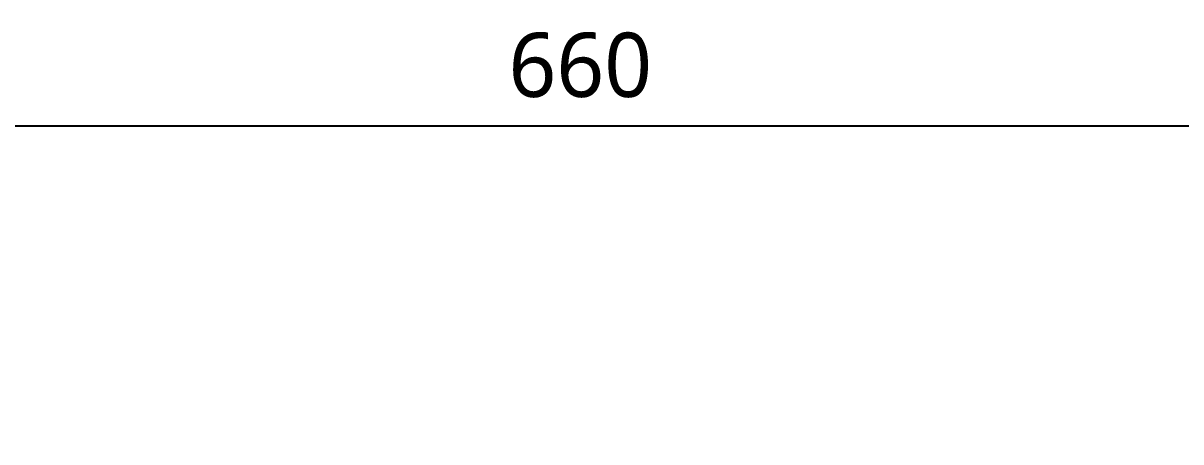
# Model space of a CAD drawing. Extents: x 1268 to 7307, y -579 to 1973.
# Drawn here: x 4804.8 to 5255.4, y 1396.4 to 1559.3 of the extents above; entities that cross this region are included whole.
import ezdxf

# ---------------------------------------------------------------- set-up
doc = ezdxf.new("R2010")
doc.units = 0
doc.header["$LTSCALE"] = 20
doc.header["$MEASUREMENT"] = 0
doc.layers.get('0').update_dxf_attribs({"linetype": 'CONTINUOUS'})
doc.layers.get('DEFPOINTS').update_dxf_attribs({"linetype": 'CONTINUOUS'})
doc.styles.get("Standard").update_dxf_attribs({"font": 'NanumGothic.ttf'})
doc.dimstyles.get("Standard").update_dxf_attribs({"dimtxt": 2.7, "dimasz": 2.5, "dimexe": 1.5, "dimexo": 1.5, "dimgap": 1.5, "dimtad": 1, "dimdec": 0, "dimlfac": 10, "dimzin": 0, "dimdsep": 46, "dimtxsty": 'Standard', "dimcen": 0, "dimclrt": 2, "dimadec": 0, "dimazin": 0, "dimtfac": 1, "dimtdec": 0, "dimtmove": 0, "dimatfit": 3, "dimfxl": 0, "dimtolj": 1, "dimtzin": 0, "dimarcsym": 0})

# ---------------------------------------------------------------- blocks, each defined once
blk = doc.blocks.new('*D15')
at = {"color": 3, "lineweight": -2}
for p, q in [((4692.23, 1193.97), (4692.23, 1524.3)), ((5351.09, 1194.43), (5351.09, 1524.3)), ((4712.23, 1519.3), (5331.09, 1519.3))]:
    blk.add_line(p, q, dxfattribs=at)
at = {"color": 3}
for points in [[(4712.23, 1522.63), (4712.23, 1515.97), (4692.23, 1519.3)], [(5331.09, 1522.63), (5331.09, 1515.97), (5351.09, 1519.3)]]:
    blk.add_solid(points, dxfattribs=at)
at = {"layer": 'DEFPOINTS', "color": 0}
for p in [(5351.09, 1519.3), (4692.23, 1192.47), (5351.09, 1192.93)]:
    blk.add_point(p, dxfattribs=at)
at = {"color": 2, "insert": (5021.66, 1542.91), "char_height": 25, "attachment_point": 5}
blk.add_mtext('\\A1;660', dxfattribs=at)

msp = doc.modelspace()

# ---------------------------------------------------------------- dimensions: what is measured, and where the dimension line sits
dim = msp.add_linear_dim(base=(5351.09, 1519.3), p1=(4692.23, 1192.47), p2=(5351.09, 1192.93), text='660', dimstyle='Standard', override={"dimtxt": 25, "dimasz": 20, "dimexe": 5, "dimgap": 10, "dimtih": 1, "dimtoh": 1, "dimlfac": 1, "dimzin": 12, "dimclrd": 3, "dimclre": 3, "dimazin": 2, "dimarcsym": 1})
dim.commit()
dim.dimension.update_dxf_attribs({"geometry": '*D15', "text_midpoint": (5021.66, 1519.3), "dimtype": 160})

doc.saveas('drawing.dxf')
